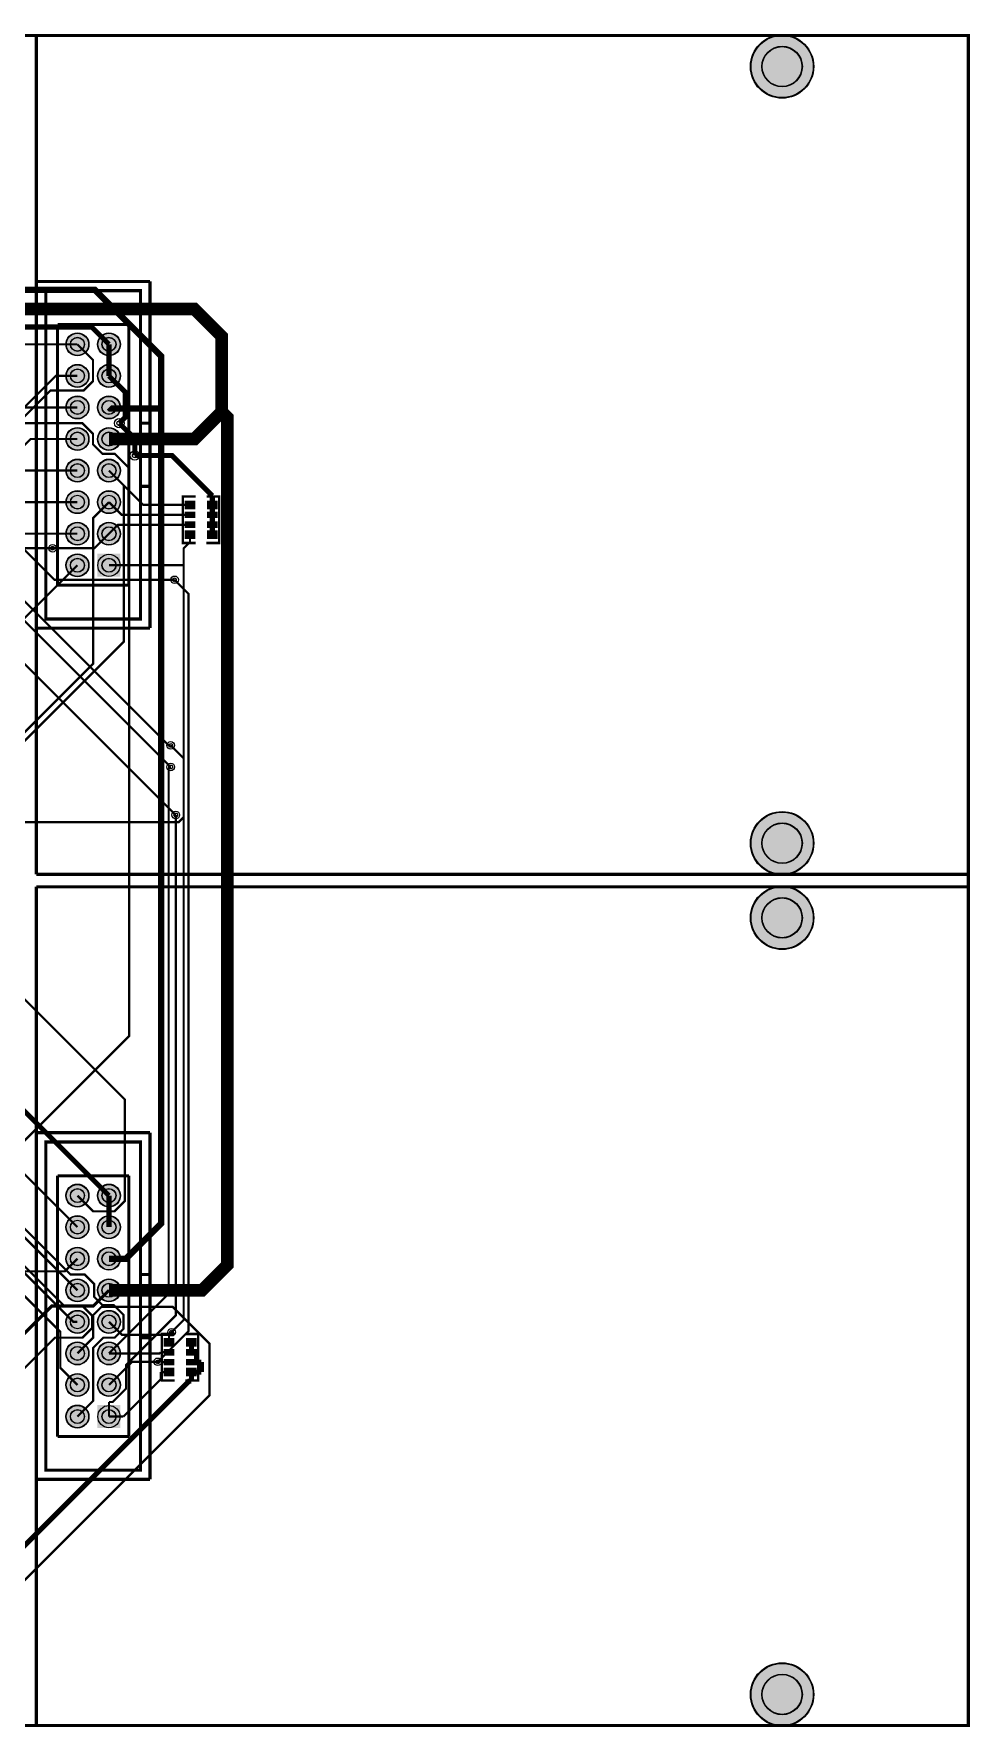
# Model space of a CAD drawing. Header units: millimetres. Extents: x 0 to 210, y -1 to 136.
# Drawn here: x 134.7 to 210.1, y -0.5 to 135.8 of the extents above; entities that cross this region are included whole.
import ezdxf

# ---------------------------------------------------------------- set-up
doc = ezdxf.new("R2010")
doc.units = ezdxf.units.MM
for name, color, linetype, true_color in [('BoardOutLine', 7, 'Continuous', 0xff00ff), ('BottomLayer', 7, 'Continuous', 0x0000ff), ('BottomSolderMaskLayer', 7, 'Continuous', 0xaa00ff), ('Hole', 7, 'Continuous', 0x222222), ('Multi-Layer', 7, 'Continuous', 0xc0c0c0), ('TopLayer', 7, 'Continuous', 0xff0000), ('TopPasteMaskLayer', 7, 'Continuous', 0x808080), ('TopSilkLayer', 7, 'Continuous', 0xffcc00), ('TopSolderMaskLayer', 7, 'Continuous', 0x800080)]:
    doc.layers.add(name, color=color, linetype=linetype, true_color=true_color)

msp = doc.modelspace()

# ---------------------------------------------------------------- hatches: boundary and pattern name
at = {"layer": 'BottomSolderMaskLayer'}
for points in [[(192.37437134874256, 133.1229108458217, 1), (197.47597155194296, 133.1229108458217, 1)], [(137.30127000253995, 110.76858013716026, 1), (139.15207010414017, 110.76858013716026, 1)], [(139.84127508255008, 110.76858013716026, 1), (141.6920751841503, 110.76858013716026, 1)], [(137.30127000253995, 108.22857505715012, 1), (139.15207010414017, 108.22857505715012, 1)], [(139.84127508255008, 108.22857505715012, 1), (141.6920751841503, 108.22857505715012, 1)], [(137.30127000253995, 105.68856997713988, 1), (139.15207010414017, 105.68856997713988, 1)], [(139.84127508255008, 105.68856997713988, 1), (141.6920751841503, 105.68856997713988, 1)], [(137.30127000253995, 103.14856489712975, 1), (139.15207010414017, 103.14856489712975, 1)], [(139.84127508255008, 103.14856489712975, 1), (141.6920751841503, 103.14856489712975, 1)], [(137.30127000253995, 100.60855981711961, 1), (139.15207010414017, 100.60855981711961, 1)], [(139.84127508255008, 100.60855981711961, 1), (141.6920751841503, 100.60855981711961, 1)], [(137.30127000253995, 98.06855473710948, 1), (139.15207010414017, 98.06855473710948, 1)], [(139.84127508255008, 98.06855473710948, 1), (141.6920751841503, 98.06855473710948, 1)], [(137.30127000253995, 95.52854965709923, 1), (139.15207010414017, 95.52854965709923, 1)], [(139.84127508255008, 95.52854965709923, 1), (141.6920751841503, 95.52854965709923, 1)], [(137.30127000253995, 92.9885445770891, 1), (139.15207010414017, 92.9885445770891, 1)], [(139.84127508254983, 92.06314452628908), (139.84127508254983, 93.91394462788924), (141.69207518415033, 93.91394462788924), (141.69207518415033, 92.06314452628908)], [(192.37437134874256, 70.6227838455676, 1), (197.47597155194296, 70.6227838455676, 1)], [(192.37437134874256, 64.61770383540761, 1), (197.47597155194296, 64.61770383540761, 1)], [(137.30177800355594, 42.265659131318216, 1), (139.15257810515615, 42.265659131318216, 1)], [(139.84178308356607, 42.265659131318216, 1), (141.69258318516628, 42.265659131318216, 1)], [(137.30177800355594, 39.725654051308084, 1), (139.15257810515615, 39.725654051308084, 1)], [(139.84178308356607, 39.725654051308084, 1), (141.69258318516628, 39.725654051308084, 1)], [(137.30177800355594, 37.18564897129795, 1), (139.15257810515615, 37.18564897129795, 1)], [(139.84178308356607, 37.18564897129795, 1), (141.69258318516628, 37.18564897129795, 1)], [(137.30177800355594, 34.645643891287705, 1), (139.15257810515615, 34.645643891287705, 1)], [(139.84178308356607, 34.645643891287705, 1), (141.69258318516628, 34.645643891287705, 1)], [(137.30177800355594, 32.10563881127757, 1), (139.15257810515615, 32.10563881127757, 1)], [(139.84178308356607, 32.10563881127757, 1), (141.69258318516628, 32.10563881127757, 1)], [(137.30177800355594, 29.56563373126744, 1), (139.15257810515615, 29.56563373126744, 1)], [(139.84178308356607, 29.56563373126744, 1), (141.69258318516628, 29.56563373126744, 1)], [(137.30177800355594, 27.025628651257307, 1), (139.15257810515615, 27.025628651257307, 1)], [(139.84178308356607, 27.025628651257307, 1), (141.69258318516628, 27.025628651257307, 1)], [(137.30177800355594, 24.48562357124706, 1), (139.15257810515615, 24.48562357124706, 1)], [(139.8416786159737, 23.560249637345123), (139.8416786159737, 25.411049738945394), (141.69247871757375, 25.411049738945394), (141.69247871757375, 23.560249637345123)], [(192.37360934721858, 2.1185928371857017, 1), (197.47520955041898, 2.1185928371857017, 1)]]:
    msp.add_hatch(color=256, dxfattribs=at).paths.add_polyline_path(points)
at = {"layer": 'Multi-Layer'}
for points in [[(137.32667005334005, 110.76858013716026, 1), (139.12667005334006, 110.76858013716026, 1)], [(139.86667513335018, 110.76858013716026, 1), (141.6666751333502, 110.76858013716026, 1)], [(137.32667005334005, 108.22857505715012, 1), (139.12667005334006, 108.22857505715012, 1)], [(139.86667513335018, 108.22857505715012, 1), (141.6666751333502, 108.22857505715012, 1)], [(137.32667005334005, 105.68856997713988, 1), (139.12667005334006, 105.68856997713988, 1)], [(139.86667513335018, 105.68856997713988, 1), (141.6666751333502, 105.68856997713988, 1)], [(137.32667005334005, 103.14856489712975, 1), (139.12667005334006, 103.14856489712975, 1)], [(139.86667513335018, 103.14856489712975, 1), (141.6666751333502, 103.14856489712975, 1)], [(137.32667005334005, 100.60855981711961, 1), (139.12667005334006, 100.60855981711961, 1)], [(139.86667513335018, 100.60855981711961, 1), (141.6666751333502, 100.60855981711961, 1)], [(137.32667005334005, 98.06855473710948, 1), (139.12667005334006, 98.06855473710948, 1)], [(139.86667513335018, 98.06855473710948, 1), (141.6666751333502, 98.06855473710948, 1)], [(137.32667005334005, 95.52854965709923, 1), (139.12667005334006, 95.52854965709923, 1)], [(139.86667513335018, 95.52854965709923, 1), (141.6666751333502, 95.52854965709923, 1)], [(137.32667005334005, 92.9885445770891, 1), (139.12667005334006, 92.9885445770891, 1)], [(139.8666751333501, 92.08854457708912), (139.8666751333501, 93.88854457708919), (141.66667513335028, 93.88854457708919), (141.66667513335028, 92.08854457708912)], [(137.32717805435604, 42.265659131318216, 1), (139.12717805435605, 42.265659131318216, 1)], [(139.86718313436617, 42.265659131318216, 1), (141.66718313436618, 42.265659131318216, 1)], [(137.32717805435604, 39.725654051308084, 1), (139.12717805435605, 39.725654051308084, 1)], [(139.86718313436617, 39.725654051308084, 1), (141.66718313436618, 39.725654051308084, 1)], [(137.32717805435604, 37.18564897129795, 1), (139.12717805435605, 37.18564897129795, 1)], [(139.86718313436617, 37.18564897129795, 1), (141.66718313436618, 37.18564897129795, 1)], [(137.32717805435604, 34.645643891287705, 1), (139.12717805435605, 34.645643891287705, 1)], [(139.86718313436617, 34.645643891287705, 1), (141.66718313436618, 34.645643891287705, 1)], [(137.32717805435604, 32.10563881127757, 1), (139.12717805435605, 32.10563881127757, 1)], [(139.86718313436617, 32.10563881127757, 1), (141.66718313436618, 32.10563881127757, 1)], [(137.32717805435604, 29.56563373126744, 1), (139.12717805435605, 29.56563373126744, 1)], [(139.86718313436617, 29.56563373126744, 1), (141.66718313436618, 29.56563373126744, 1)], [(137.32717805435604, 27.025628651257307, 1), (139.12717805435605, 27.025628651257307, 1)], [(139.86718313436617, 27.025628651257307, 1), (141.66718313436618, 27.025628651257307, 1)], [(137.32717805435604, 24.48562357124706, 1), (139.12717805435605, 24.48562357124706, 1)], [(139.86708153416293, 23.58564897129793), (139.86708153416293, 25.385648971297883), (141.6670815341629, 25.385648971297883), (141.6670815341629, 23.58564897129793)]]:
    msp.add_hatch(color=256, dxfattribs=at).paths.add_polyline_path(points)
at = {"layer": 'TopLayer'}
for points in [[(146.88392176784328, 97.52209804419613), (146.88392176784328, 98.17208534417068), (147.68392176784346, 98.17208534417068), (147.68392176784346, 97.52209804419613)], [(148.68387096774177, 97.52209804419613), (148.68387096774177, 98.17208534417068), (149.48387096774172, 98.17208534417068), (149.48387096774172, 97.52209804419613)], [(146.88392176784328, 96.79723139446276), (146.88392176784328, 97.2972567945136), (147.68392176784346, 97.2972567945136), (147.68392176784346, 96.79723139446276)], [(148.68387096774177, 96.79723139446276), (148.68387096774177, 97.2972567945136), (149.48387096774172, 97.2972567945136), (149.48387096774172, 96.79723139446276)], [(146.88392176784328, 95.99712979425965), (146.88392176784328, 96.49715519431038), (147.68392176784346, 96.49715519431038), (147.68392176784346, 95.99712979425965)], [(146.88392176784328, 95.12230124460245), (146.88392176784328, 95.77228854457712), (147.68392176784346, 95.77228854457712), (147.68392176784346, 95.12230124460245)], [(148.68387096774177, 95.99712979425965), (148.68387096774177, 96.49715519431038), (149.48387096774172, 96.49715519431038), (149.48387096774172, 95.99712979425965)], [(148.68387096774177, 95.12230124460245), (148.68387096774177, 95.77228854457712), (149.48387096774172, 95.77228854457712), (149.48387096774172, 95.12230124460245)], [(145.19479298958595, 30.135763271526457), (145.19479298958595, 30.785750571501126), (145.99479298958568, 30.785750571501126), (145.99479298958568, 30.135763271526457)], [(146.9947421894842, 30.135763271526457), (146.9947421894842, 30.785750571501126), (147.79474218948417, 30.785750571501126), (147.79474218948417, 30.135763271526457)], [(145.19479298958595, 29.4108966217932), (145.19479298958595, 29.91092202184393), (145.99479298958568, 29.91092202184393), (145.99479298958568, 29.4108966217932)], [(145.19479298958595, 28.61079502158998), (145.19479298958595, 29.110820421640824), (145.99479298958568, 29.110820421640824), (145.99479298958568, 28.61079502158998)], [(146.9947421894842, 29.4108966217932), (146.9947421894842, 29.91092202184393), (147.79474218948417, 29.91092202184393), (147.79474218948417, 29.4108966217932)], [(146.9947421894842, 28.61079502158998), (146.9947421894842, 29.110820421640824), (147.79474218948417, 29.110820421640824), (147.79474218948417, 28.61079502158998)], [(145.19479298958595, 27.735966471932898), (145.19479298958595, 28.385953771907452), (145.99479298958568, 28.385953771907452), (145.99479298958568, 27.735966471932898)], [(146.9947421894842, 27.735966471932898), (146.9947421894842, 28.385953771907452), (147.79474218948417, 28.385953771907452), (147.79474218948417, 27.735966471932898)]]:
    msp.add_hatch(color=256, dxfattribs=at).paths.add_polyline_path(points)
at = {"layer": 'TopPasteMaskLayer'}
for points in [[(146.88392176784328, 97.52209804419613), (146.88392176784328, 98.17208534417068), (147.68392176784346, 98.17208534417068), (147.68392176784346, 97.52209804419613)], [(148.68387096774177, 97.52209804419613), (148.68387096774177, 98.17208534417068), (149.48387096774172, 98.17208534417068), (149.48387096774172, 97.52209804419613)], [(146.88392176784328, 96.79723139446276), (146.88392176784328, 97.2972567945136), (147.68392176784346, 97.2972567945136), (147.68392176784346, 96.79723139446276)], [(148.68387096774177, 96.79723139446276), (148.68387096774177, 97.2972567945136), (149.48387096774172, 97.2972567945136), (149.48387096774172, 96.79723139446276)], [(146.88392176784328, 95.99712979425965), (146.88392176784328, 96.49715519431038), (147.68392176784346, 96.49715519431038), (147.68392176784346, 95.99712979425965)], [(146.88392176784328, 95.12230124460245), (146.88392176784328, 95.77228854457712), (147.68392176784346, 95.77228854457712), (147.68392176784346, 95.12230124460245)], [(148.68387096774177, 95.99712979425965), (148.68387096774177, 96.49715519431038), (149.48387096774172, 96.49715519431038), (149.48387096774172, 95.99712979425965)], [(148.68387096774177, 95.12230124460245), (148.68387096774177, 95.77228854457712), (149.48387096774172, 95.77228854457712), (149.48387096774172, 95.12230124460245)], [(145.19479298958595, 30.135763271526457), (145.19479298958595, 30.785750571501126), (145.99479298958568, 30.785750571501126), (145.99479298958568, 30.135763271526457)], [(146.9947421894842, 30.135763271526457), (146.9947421894842, 30.785750571501126), (147.79474218948417, 30.785750571501126), (147.79474218948417, 30.135763271526457)], [(145.19479298958595, 29.4108966217932), (145.19479298958595, 29.91092202184393), (145.99479298958568, 29.91092202184393), (145.99479298958568, 29.4108966217932)], [(145.19479298958595, 28.61079502158998), (145.19479298958595, 29.110820421640824), (145.99479298958568, 29.110820421640824), (145.99479298958568, 28.61079502158998)], [(146.9947421894842, 29.4108966217932), (146.9947421894842, 29.91092202184393), (147.79474218948417, 29.91092202184393), (147.79474218948417, 29.4108966217932)], [(146.9947421894842, 28.61079502158998), (146.9947421894842, 29.110820421640824), (147.79474218948417, 29.110820421640824), (147.79474218948417, 28.61079502158998)], [(145.19479298958595, 27.735966471932898), (145.19479298958595, 28.385953771907452), (145.99479298958568, 28.385953771907452), (145.99479298958568, 27.735966471932898)], [(146.9947421894842, 27.735966471932898), (146.9947421894842, 28.385953771907452), (147.79474218948417, 28.385953771907452), (147.79474218948417, 27.735966471932898)]]:
    msp.add_hatch(color=256, dxfattribs=at).paths.add_polyline_path(points)
at = {"layer": 'TopSolderMaskLayer'}
for points in [[(192.37437134874256, 133.1229108458217, 1), (197.47597155194296, 133.1229108458217, 1)], [(137.30127000253995, 110.76858013716026, 1), (139.15207010414017, 110.76858013716026, 1)], [(139.84127508255008, 110.76858013716026, 1), (141.6920751841503, 110.76858013716026, 1)], [(137.30127000253995, 108.22857505715012, 1), (139.15207010414017, 108.22857505715012, 1)], [(139.84127508255008, 108.22857505715012, 1), (141.6920751841503, 108.22857505715012, 1)], [(137.30127000253995, 105.68856997713988, 1), (139.15207010414017, 105.68856997713988, 1)], [(139.84127508255008, 105.68856997713988, 1), (141.6920751841503, 105.68856997713988, 1)], [(137.30127000253995, 103.14856489712975, 1), (139.15207010414017, 103.14856489712975, 1)], [(139.84127508255008, 103.14856489712975, 1), (141.6920751841503, 103.14856489712975, 1)], [(137.30127000253995, 100.60855981711961, 1), (139.15207010414017, 100.60855981711961, 1)], [(139.84127508255008, 100.60855981711961, 1), (141.6920751841503, 100.60855981711961, 1)], [(137.30127000253995, 98.06855473710948, 1), (139.15207010414017, 98.06855473710948, 1)], [(139.84127508255008, 98.06855473710948, 1), (141.6920751841503, 98.06855473710948, 1)], [(146.85266871795898, 97.50146251905403), (146.85266871795898, 98.19272409512564), (147.7151906983429, 98.19272409512564), (147.7151906983429, 97.50146251905403)], [(148.65260600739612, 97.50146251905403), (148.65260600739612, 98.19272409512564), (149.51512798778003, 98.19272409512564), (149.51512798778003, 97.50146251905403)], [(146.84329200916454, 96.78135716916597), (146.84329200916454, 97.31313424562325), (147.72457217172496, 97.31313424562325), (147.72457217172496, 96.78135716916597)], [(148.64322572516107, 96.78135716916597), (148.64322572516107, 97.31313424562325), (149.52450588772126, 97.31313424562325), (149.52450588772126, 96.78135716916597)], [(137.30127000253995, 95.52854965709923, 1), (139.15207010414017, 95.52854965709923, 1)], [(139.84127508255008, 95.52854965709923, 1), (141.6920751841503, 95.52854965709923, 1)], [(146.84329200916454, 95.98125556896287), (146.84329200916454, 96.51303264542003), (147.72457217172496, 96.51303264542003), (147.72457217172496, 95.98125556896287)], [(146.85266871795898, 95.10166571946036), (146.85266871795898, 95.79292729553208), (147.7151906983429, 95.79292729553208), (147.7151906983429, 95.10166571946036)], [(148.64322572516107, 95.98125556896287), (148.64322572516107, 96.51303264542003), (149.52450588772126, 96.51303264542003), (149.52450588772126, 95.98125556896287)], [(148.65260600739612, 95.10166571946036), (148.65260600739612, 95.79292729553208), (149.51512798778003, 95.79292729553208), (149.51512798778003, 95.10166571946036)], [(137.30127000253995, 92.9885445770891, 1), (139.15207010414017, 92.9885445770891, 1)], [(139.84127508254983, 92.06314452628908), (139.84127508254983, 93.91394462788924), (141.69207518415033, 93.91394462788924), (141.69207518415033, 92.06314452628908)], [(192.37437134874256, 70.6227838455676, 1), (197.47597155194296, 70.6227838455676, 1)], [(192.37437134874256, 64.61770383540761, 1), (197.47597155194296, 64.61770383540761, 1)], [(137.30177800355594, 42.265659131318216, 1), (139.15257810515615, 42.265659131318216, 1)], [(139.84178308356607, 42.265659131318216, 1), (141.69258318516628, 42.265659131318216, 1)], [(137.30177800355594, 39.725654051308084, 1), (139.15257810515615, 39.725654051308084, 1)], [(139.84178308356607, 39.725654051308084, 1), (141.69258318516628, 39.725654051308084, 1)], [(137.30177800355594, 37.18564897129795, 1), (139.15257810515615, 37.18564897129795, 1)], [(139.84178308356607, 37.18564897129795, 1), (141.69258318516628, 37.18564897129795, 1)], [(137.30177800355594, 34.645643891287705, 1), (139.15257810515615, 34.645643891287705, 1)], [(139.84178308356607, 34.645643891287705, 1), (141.69258318516628, 34.645643891287705, 1)], [(137.30177800355594, 32.10563881127757, 1), (139.15257810515615, 32.10563881127757, 1)], [(139.84178308356607, 32.10563881127757, 1), (141.69258318516628, 32.10563881127757, 1)], [(137.30177800355594, 29.56563373126744, 1), (139.15257810515615, 29.56563373126744, 1)], [(139.84178308356607, 29.56563373126744, 1), (141.69258318516628, 29.56563373126744, 1)], [(145.16353795462442, 30.115127746384474), (145.16353795462442, 30.806389322456084), (146.0260599350081, 30.806389322456084), (146.0260599350081, 30.115127746384474)], [(146.963475244062, 30.115127746384474), (146.963475244062, 30.806389322456084), (147.82599722444547, 30.806389322456084), (147.82599722444547, 30.115127746384474)], [(145.1541606502567, 29.395022396496415), (145.1541606502567, 29.92679947295369), (146.03544081281711, 29.92679947295369), (146.03544081281711, 29.395022396496415)], [(145.1541606502567, 28.594920796293195), (145.1541606502567, 29.126697872750583), (146.03544081281711, 29.126697872750583), (146.03544081281711, 28.594920796293195)], [(146.954094366253, 29.395022396496415), (146.954094366253, 29.92679947295369), (147.83537452881342, 29.92679947295369), (147.83537452881342, 29.395022396496415)], [(146.954094366253, 28.594920796293195), (146.954094366253, 29.126697872750583), (147.83537452881342, 29.126697872750583), (147.83537452881342, 28.594920796293195)], [(137.30177800355594, 27.025628651257307, 1), (139.15257810515615, 27.025628651257307, 1)], [(139.84178308356607, 27.025628651257307, 1), (141.69258318516628, 27.025628651257307, 1)], [(145.16353795462442, 27.715330946790914), (145.16353795462442, 28.40659252286241), (146.0260599350081, 28.40659252286241), (146.0260599350081, 27.715330946790914)], [(146.963475244062, 27.715330946790914), (146.963475244062, 28.40659252286241), (147.82599722444547, 28.40659252286241), (147.82599722444547, 27.715330946790914)], [(137.30177800355594, 24.48562357124706, 1), (139.15257810515615, 24.48562357124706, 1)], [(139.8416786159737, 23.560249637345123), (139.8416786159737, 25.411049738945394), (141.69247871757375, 25.411049738945394), (141.69247871757375, 23.560249637345123)], [(192.37360934721858, 2.1185928371857017, 1), (197.47520955041898, 2.1185928371857017, 1)]]:
    msp.add_hatch(color=256, dxfattribs=at).paths.add_polyline_path(points)

# ---------------------------------------------------------------- linework, layer by layer
at = {"layer": 'BoardOutLine', "const_width": 0.25400050800101603}
msp.add_lwpolyline([(-0.08600457200918754, 135.62519685039376), (209.9139954279908, 135.62519685039376), (209.9139954279908, -0.3748031496063504), (-0.08600457200918754, -0.3748031496063504), (-0.08600457200918754, 135.62519685039376)], close=True, dxfattribs=at)
at = {"layer": 'BottomLayer'}
for points, const_width in [([(62.68691897383792, 115.16278892557784), (139.6135128270255, 115.16278892557784), (144.95768351536685, 109.81861823723648), (144.95768351536685, 40.00403860807717), (142.13827787655578, 37.18463296926598), (140.7666751333502, 37.18463296926598)], 0.5080010160020321), ([(62.686944373888764, 115.16291592583184), (139.61353822707633, 115.16291592583184), (144.9577089154177, 109.81874523749048), (144.9577089154177, 105.61579883159766)], 0.40640081280162565), ([(138.2266954533909, 110.76870713741425), (129.57950215900428, 110.76870713741425), (109.96101092202161, 91.15021590043182), (107.09639319278608, 91.15021590043182), (95.86118872237739, 79.91501143002279), (95.86118872237739, 68.68285496570991), (95.8609347218694, 68.68285496570991), (94.58991617983224, 67.41183642367287)], 0.17800355600711204), ([(138.2266954533909, 105.68869697739399), (132.30619761239518, 105.68869697739399), (122.20840741681468, 95.59090678181349), (122.20840741681468, 94.5401066802134), (109.88938277876537, 82.22108204216408), (109.67068834137649, 82.22108204216408), (98.39992379984756, 70.95031750063504), (98.39992379984756, 68.68183896367793), (99.66992633985274, 67.41183642367287)], 0.17800355600711204), ([(144.95768351536685, 105.61572263144524), (140.8409702819406, 105.61572263144524), (140.76708153416303, 105.6896113792227)], 0.5080010160020321), ([(140.76670053340104, 105.68869697739399), (140.7674625349248, 105.68945897891797)], 0.40640081280162565), ([(140.7674625349248, 105.68945897891797), (140.76720853441702, 105.68971297942596)], 0.40640081280162565), ([(144.9577089154177, 105.61579883159766), (140.84086868173745, 105.61579883159766), (140.7674625349248, 105.68945897891797)], 0.40640081280162565), ([(144.9577089154177, 105.61579883159766), (144.9577089154177, 40.004165608331164), (142.1383032766064, 37.18475996951997), (140.768224536449, 37.18475996951997)], 0.40640081280162565), ([(130.96177292354582, 103.53350266700534), (131.8469646939293, 104.41869443738881), (138.6325882651763, 104.41869443738881), (139.47993395986782, 103.57134874269752), (139.47993395986782, 102.7293370586741), (140.25793751587503, 101.95133350266701), (141.2393954787908, 101.95133350266701), (142.39916179832335, 100.79156718313425), (142.39916179832335, 55.11795783591572), (130.8416306832612, 43.56042672085334)], 0.17800355600711204), ([(141.59906019812024, 104.41869443738881), (142.83705867411732, 103.18069596139196), (142.83705867411732, 101.82509525019054)], 0.40640081280162565), ([(102.20993141986287, 67.41183642367287), (100.93992887985769, 68.68183896367793), (100.93992887985769, 70.62265684531371), (101.63843027686039, 71.32115824231653), (102.6341122682245, 71.32115824231653), (134.4616459232916, 103.14869189738374), (138.2266954533909, 103.14869189738374)], 0.17800355600711204), ([(138.2266954533909, 100.60868681737361), (132.59931419862846, 100.60868681737361), (103.47993395986782, 71.48930657861308), (103.47993395986782, 68.68183896367793), (104.749936499873, 67.41183642367287)], 0.17800355600711204), ([(122.52997205994416, 67.41183642367287), (141.9665989331977, 86.84846329692664), (141.9665989331977, 99.40878841757683), (140.76670053340104, 100.60868681737361)], 0.17800355600711204), ([(138.2266954533909, 98.06868173736348), (130.5647701295402, 98.06868173736348), (106.01993903987795, 73.52385064770135), (106.01993903987795, 68.68183896367793), (107.28994157988313, 67.41183642367287)], 0.17800355600711204), ([(119.98996697993402, 67.41183642367287), (121.25971551943098, 68.68158496316983), (123.10299720599414, 68.68158496316983), (139.49669799339586, 85.07528575057142), (139.49669799339586, 96.79867919735841), (140.76670053340104, 98.06868173736348)], 0.17800355600711204), ([(138.2266954533909, 95.52867665735334), (128.53022606045192, 95.52867665735334), (108.53352806705607, 75.53197866395737), (108.53352806705607, 74.50175260350522), (108.55994411988809, 74.47533655067309), (108.55994411988809, 68.68183896367793), (109.82994665989327, 67.41183642367287)], 0.17800355600711204), ([(136.22440944881873, 94.36002032004058), (131.43141986283968, 94.36002032004058), (130.88404876809727, 93.81264922529851), (130.88404876809727, 92.17028194056388), (118.71996443992884, 80.00619761239523), (118.71996443992884, 68.68183896367793), (117.44996189992366, 67.41183642367287)], 0.17800355600711204), ([(138.2266954533909, 92.9886715773431), (130.6061722123443, 85.36814833629671), (130.6061722123443, 82.36154432308865)], 0.17800355600711204), ([(144.6932943865886, 28.890119380238843), (147.16446532893065, 31.361290322580658), (147.16446532893065, 90.69809499618998), (146.04254508509007, 91.82001524003044)], 0.17800355600711204), ([(145.73774447548885, 78.49159258318514), (146.77076454152893, 77.45857251714506), (146.77076454152893, 32.242926085852105), (145.80073660147332, 31.272898145796262)], 0.17800355600711204), ([(145.7293624587246, 76.75880111760227), (145.56629413258815, 76.5957327914656), (145.56629413258815, 34.36484632969257), (140.76720853441702, 29.565760731521436)], 0.17800355600711204), ([(109.10680721361427, 74.7392430784862), (111.09969519939023, 72.74635509271013), (111.09969519939023, 66.83881127762254), (114.69481838963657, 63.2436880873762), (115.8286766573533, 63.2436880873762), (116.53556007112002, 62.536804673609254), (116.53556007112002, 56.337414274828575), (138.2272034544069, 34.645770891541815)], 0.17800355600711204), ([(146.1395732791466, 72.89265938531878), (146.1395732791466, 32.62621285242574), (142.1385572771144, 28.62519685039365), (142.1385572771144, 26.73238506477003), (141.05880111760212, 25.65262890525787), (140.76720853441702, 25.65262890525787)], 0.17800355600711204), ([(104.749936499873, 69.951587503175), (104.749936499873, 69.32598425196852), (106.01993903987795, 68.05598171196345), (106.01993903987795, 66.85811531623062), (108.91681483362959, 63.96123952247899), (108.91681483362959, 61.08747777495557), (137.89852679705336, 32.10576581153157), (138.2272034544069, 32.10576581153157)], 0.17800355600711204), ([(107.28994157988313, 69.951587503175), (107.28994157988313, 69.44612649225303), (108.55867411734812, 68.17739395478793), (108.55867411734812, 65.5997967995936), (111.45580391160775, 62.70266700533398), (111.45580391160775, 59.09281178562355), (137.17919735839473, 33.36941833883668), (138.64452628905246, 33.36941833883668), (139.49720599441207, 32.5167386334773), (139.49720599441207, 30.835763271526503), (138.2272034544069, 29.565760731521436)], 0.17800355600711204), ([(112.3699517399034, 69.951587503175), (113.64097028194055, 68.68056896113785), (113.64097028194055, 66.74508509017016), (115.78905257810493, 64.59700279400568), (116.84925069850124, 64.59700279400568), (119.07556515113015, 62.37068834137665), (119.07556515113015, 54.505816611633236), (137.66560833121662, 35.91577343154688), (138.80607061214118, 35.91577343154688), (139.57442214884418, 35.147421894843774), (139.57442214884418, 34.11948183896368), (140.24066548133078, 33.453238506476964), (141.1568453136906, 33.453238506476964), (141.94170688341364, 32.66837693675393), (141.94170688341364, 31.554330708661382), (141.22313944627876, 30.835763271526503), (140.31940563881108, 30.835763271526503), (139.49720599441207, 30.01356362712727), (139.49720599441207, 25.755753111506237), (138.2272034544069, 24.48575057150117)], 0.17800355600711204), ([(138.2272034544069, 27.025755651511304), (136.8558547117093, 28.39710439420878), (136.8558547117093, 31.297028194056338), (106.37553975107926, 61.777343154686264), (106.37553975107926, 65.69174498349003), (106.02120904241815, 66.04607569215136)], 0.17800355600711204), ([(140.76720853441702, 39.72578105156208), (140.76720853441702, 42.26578613157221)], 0.40640081280162565), ([(140.768224536449, 37.18475996951997), (140.76670053340104, 37.18475996951997)], 0.40640081280162565), ([(140.768224536449, 37.18475996951997), (140.76720853441702, 37.18577597155195)], 0.40640081280162565), ([(140.76720853441702, 24.48575057150117), (140.76720853441702, 25.65262890525787)], 0.17800355600711204)]:
    msp.add_lwpolyline(points, dxfattribs=dict(at, const_width=const_width))
at = {"layer": 'BottomSolderMaskLayer'}
for centre, radius in [((194.92517145034276, 133.1229108458217), 2.550800101600203), ((194.92418084836163, 133.12296164592328), 1.63251206502413), ((138.22667005334006, 110.76858013716026), 0.9254000508001016), ((138.22667005334006, 110.76858013716026), 0.5655353117157847), ((140.7666751333502, 110.76858013716026), 0.9254000508001016), ((140.7666751333502, 110.76858013716026), 0.5655353117157847), ((138.22667005334006, 108.22857505715012), 0.9254000508001016), ((140.7666751333502, 108.22857505715012), 0.9254000508001016), ((138.22667005334006, 108.22857505715012), 0.5655353117157847), ((140.7666751333502, 108.22857505715012), 0.5655353117157847), ((138.22667005334006, 105.68856997713988), 0.9254000508001016), ((140.7666751333502, 105.68856997713988), 0.9254000508001016), ((138.22667005334006, 105.68856997713988), 0.5655353117157847), ((140.7666751333502, 105.68856997713988), 0.5655353117157847), ((138.22667005334006, 103.14856489712975), 0.9254000508001016), ((138.22667005334006, 103.14856489712975), 0.5655353117157847), ((140.7666751333502, 103.14856489712975), 0.9254000508001016), ((140.7666751333502, 103.14856489712975), 0.5655353117157847), ((138.22667005334006, 100.60855981711961), 0.9254000508001016), ((138.22667005334006, 100.60855981711961), 0.5655353117157847), ((140.7666751333502, 100.60855981711961), 0.9254000508001016), ((140.7666751333502, 100.60855981711961), 0.5655353117157847), ((138.22667005334006, 98.06855473710948), 0.9254000508001016), ((138.22667005334006, 98.06855473710948), 0.5655353117157847), ((140.7666751333502, 98.06855473710948), 0.9254000508001016), ((140.7666751333502, 98.06855473710948), 0.5655353117157847), ((138.22667005334006, 95.52854965709923), 0.9254000508001016), ((138.22667005334006, 95.52854965709923), 0.5655353117157847), ((140.7666751333502, 95.52854965709923), 0.9254000508001016), ((140.7666751333502, 95.52854965709923), 0.5655353117157847), ((138.22667005334006, 92.9885445770891), 0.9254000508001016), ((138.22667005334006, 92.9885445770891), 0.5655353117157847), ((140.7666751333502, 92.9885445770891), 0.5655353117157847), ((194.92517145034276, 70.6227838455676), 2.550800101600203), ((194.92418084836163, 70.62283464566929), 1.63251206502413), ((194.92517145034276, 64.61770383540761), 2.550800101600203), ((194.92425704851394, 64.61762763525519), 1.63251206502413), ((138.22717805435605, 42.265659131318216), 0.9254000508001016), ((138.2270764541529, 42.26568453136906), 0.5655353117157847), ((140.76718313436618, 42.265659131318216), 0.9254000508001016), ((140.76708153416303, 42.26568453136906), 0.5655353117157847), ((138.22717805435605, 39.725654051308084), 0.9254000508001016), ((138.2270764541529, 39.72567945135893), 0.5655353117157847), ((140.76718313436618, 39.725654051308084), 0.9254000508001016), ((140.76708153416303, 39.72567945135893), 0.5655353117157847), ((138.22717805435605, 37.18564897129795), 0.9254000508001016), ((138.2270764541529, 37.185674371348796), 0.5655353117157847), ((140.76718313436618, 37.18564897129795), 0.9254000508001016), ((140.76708153416303, 37.185674371348796), 0.5655353117157847), ((138.22717805435605, 34.645643891287705), 0.9254000508001016), ((140.76718313436618, 34.645643891287705), 0.9254000508001016), ((138.2270764541529, 34.64566929133866), 0.5655353117157847), ((140.76708153416303, 34.64566929133866), 0.5655353117157847), ((138.22717805435605, 32.10563881127757), 0.9254000508001016), ((140.76718313436618, 32.10563881127757), 0.9254000508001016), ((138.2270764541529, 32.10566421132842), 0.5655353117157847), ((140.76708153416303, 32.10566421132842), 0.5655353117157847), ((138.22717805435605, 29.56563373126744), 0.9254000508001016), ((138.2270764541529, 29.565659131318284), 0.5655353117157847), ((140.76718313436618, 29.56563373126744), 0.9254000508001016), ((140.76708153416303, 29.565659131318284), 0.5655353117157847), ((138.22717805435605, 27.025628651257307), 0.9254000508001016), ((138.2270764541529, 27.025654051308152), 0.5655353117157847), ((140.76718313436618, 27.025628651257307), 0.9254000508001016), ((140.76708153416303, 27.025654051308152), 0.5655353117157847), ((138.22717805435605, 24.48562357124706), 0.9254000508001016), ((138.2270764541529, 24.48564897129802), 0.5655353117157847), ((140.76708153416303, 24.48564897129802), 0.5655353117157847), ((194.92440944881878, 2.1185928371857017), 2.550800101600203), ((194.92349504698996, 2.118516637033281), 1.63251206502413)]:
    msp.add_circle(centre, radius, dxfattribs=at)
at = {"layer": 'Hole'}
for centre, radius in [((141.5990347980694, 104.41856743713481), 0.19050038100076203), ((142.83703327406624, 101.82496824993655), 0.19050038100076203), ((136.2243840487679, 94.35989331978669), 0.15240030480060962), ((146.04251968503922, 91.81988823977656), 0.15240030480060962), ((145.737719075438, 78.49146558293114), 0.15240030480060962), ((145.729337058674, 76.75867411734816), 0.15240030480060962), ((146.13954787909574, 72.89253238506478), 0.15240030480060962), ((145.80071120142225, 31.272771145542265), 0.15240030480060962), ((144.69326898653776, 28.889992379984733), 0.15240030480060962)]:
    msp.add_circle(centre, radius, dxfattribs=at)
at = {"layer": 'Multi-Layer'}
for centre, radius in [((194.92517145034276, 133.1229108458217), 2.5), ((194.92418084836163, 133.12296164592328), 1.6), ((138.22667005334006, 110.76858013716026), 0.9000000000000001), ((138.22667005334006, 110.76858013716026), 0.5500127000254001), ((140.7666751333502, 110.76858013716026), 0.9000000000000001), ((140.7666751333502, 110.76858013716026), 0.5500127000254001), ((138.22667005334006, 108.22857505715012), 0.9000000000000001), ((140.7666751333502, 108.22857505715012), 0.9000000000000001), ((138.22667005334006, 108.22857505715012), 0.5500127000254001), ((140.7666751333502, 108.22857505715012), 0.5500127000254001), ((138.22667005334006, 105.68856997713988), 0.9000000000000001), ((140.7666751333502, 105.68856997713988), 0.9000000000000001), ((138.22667005334006, 105.68856997713988), 0.5500127000254001), ((140.7666751333502, 105.68856997713988), 0.5500127000254001), ((138.22667005334006, 103.14856489712975), 0.9000000000000001), ((138.22667005334006, 103.14856489712975), 0.5500127000254001), ((140.7666751333502, 103.14856489712975), 0.9000000000000001), ((140.7666751333502, 103.14856489712975), 0.5500127000254001), ((141.5990347980694, 104.41856743713481), 0.38100076200152405), ((142.83703327406624, 101.82496824993655), 0.38100076200152405), ((138.22667005334006, 100.60855981711961), 0.9000000000000001), ((138.22667005334006, 100.60855981711961), 0.5500127000254001), ((140.7666751333502, 100.60855981711961), 0.9000000000000001), ((140.7666751333502, 100.60855981711961), 0.5500127000254001), ((138.22667005334006, 98.06855473710948), 0.9000000000000001), ((138.22667005334006, 98.06855473710948), 0.5500127000254001), ((140.7666751333502, 98.06855473710948), 0.9000000000000001), ((140.7666751333502, 98.06855473710948), 0.5500127000254001), ((138.22667005334006, 95.52854965709923), 0.9000000000000001), ((138.22667005334006, 95.52854965709923), 0.5500127000254001), ((140.7666751333502, 95.52854965709923), 0.9000000000000001), ((140.7666751333502, 95.52854965709923), 0.5500127000254001), ((136.2243840487679, 94.35989331978669), 0.30480060960121924), ((138.22667005334006, 92.9885445770891), 0.9000000000000001), ((138.22667005334006, 92.9885445770891), 0.5500127000254001), ((140.7666751333502, 92.9885445770891), 0.5500127000254001), ((146.04251968503922, 91.81988823977656), 0.30480060960121924), ((145.737719075438, 78.49146558293114), 0.30480060960121924), ((145.729337058674, 76.75867411734816), 0.30480060960121924), ((146.13954787909574, 72.89253238506478), 0.30480060960121924), ((194.92517145034276, 70.6227838455676), 2.5), ((194.92418084836163, 70.62283464566929), 1.6), ((194.92517145034276, 64.61770383540761), 2.5), ((194.92425704851394, 64.61762763525519), 1.6), ((138.22717805435605, 42.265659131318216), 0.9000000000000001), ((138.2270764541529, 42.26568453136906), 0.5500127000254001), ((140.76718313436618, 42.265659131318216), 0.9000000000000001), ((140.76708153416303, 42.26568453136906), 0.5500127000254001), ((138.22717805435605, 39.725654051308084), 0.9000000000000001), ((138.2270764541529, 39.72567945135893), 0.5500127000254001), ((140.76718313436618, 39.725654051308084), 0.9000000000000001), ((140.76708153416303, 39.72567945135893), 0.5500127000254001), ((138.22717805435605, 37.18564897129795), 0.9000000000000001), ((138.2270764541529, 37.185674371348796), 0.5500127000254001), ((140.76718313436618, 37.18564897129795), 0.9000000000000001), ((140.76708153416303, 37.185674371348796), 0.5500127000254001), ((138.22717805435605, 34.645643891287705), 0.9000000000000001), ((140.76718313436618, 34.645643891287705), 0.9000000000000001), ((138.2270764541529, 34.64566929133866), 0.5500127000254001), ((140.76708153416303, 34.64566929133866), 0.5500127000254001), ((138.22717805435605, 32.10563881127757), 0.9000000000000001), ((140.76718313436618, 32.10563881127757), 0.9000000000000001), ((138.2270764541529, 32.10566421132842), 0.5500127000254001), ((140.76708153416303, 32.10566421132842), 0.5500127000254001), ((145.80071120142225, 31.272771145542265), 0.30480060960121924), ((138.22717805435605, 29.56563373126744), 0.9000000000000001), ((138.2270764541529, 29.565659131318284), 0.5500127000254001), ((140.76718313436618, 29.56563373126744), 0.9000000000000001), ((140.76708153416303, 29.565659131318284), 0.5500127000254001), ((144.69326898653776, 28.889992379984733), 0.30480060960121924), ((138.22717805435605, 27.025628651257307), 0.9000000000000001), ((138.2270764541529, 27.025654051308152), 0.5500127000254001), ((140.76718313436618, 27.025628651257307), 0.9000000000000001), ((140.76708153416303, 27.025654051308152), 0.5500127000254001), ((138.22717805435605, 24.48562357124706), 0.9000000000000001), ((138.2270764541529, 24.48564897129802), 0.5500127000254001), ((140.76708153416303, 24.48564897129802), 0.5500127000254001), ((194.92440944881878, 2.1185928371857017), 2.5), ((194.92349504698996, 2.118516637033281), 1.6)]:
    msp.add_circle(centre, radius, dxfattribs=at)
at = {"layer": 'TopLayer'}
for points, const_width in [([(133.045466090932, 113.43662687325377), (133.22326644653276, 113.61442722885442), (147.6250952501905, 113.61442722885442), (149.83489966979937, 111.40462280924555), (149.83489966979937, 105.33401066802128), (147.6494538989075, 103.14856489712975), (140.7666751333502, 103.14856489712975)], 1.0160020320040641), ([(133.045593091186, 113.43672847345692), (133.22339344678676, 113.61452882905769), (147.6252222504445, 113.61452882905769), (149.83502667005337, 111.40472440944882), (149.83502667005337, 105.33411226822443)], 0.25400050800101603), ([(109.0684531369061, 95.87233934467872), (123.86728473456924, 110.67117094234186), (132.44589789179577, 110.67117094234186), (133.93611887223778, 112.16139192278388), (139.3740157480313, 112.16139192278388), (140.76670053340104, 110.76870713741425)], 0.40640081280162565), ([(114.268351536703, 93.54874269748541), (122.63030226060437, 93.54874269748541), (123.88481076962148, 94.80325120650241), (123.88481076962148, 94.87233934467872), (136.06057912115807, 107.04810769621531), (138.71996443992884, 107.04810769621531), (139.47993395986782, 107.8080772161544), (139.47993395986782, 109.51546863093722), (138.2266954533909, 110.76870713741425)], 0.17800355600711204), ([(140.76670053340104, 110.76870713741425), (140.76670053340104, 108.22870205740412)], 0.40640081280162565), ([(122.78168656337311, 94.5167386334773), (136.4936499872997, 108.22870205740412), (138.2266954533909, 108.22870205740412)], 0.17800355600711204), ([(140.76670053340104, 108.22870205740412), (142.07353314706597, 106.92186944373884), (142.07353314706597, 104.89316738633477), (141.59906019812024, 104.41869443738881)], 0.40640081280162565), ([(149.83489966979937, 105.33401066802128), (150.29210058420108, 104.87680975361957), (150.29210058420108, 36.67767335534677), (148.26007112014213, 34.645643891287705), (140.76718313436618, 34.645643891287705)], 1.0160020320040641), ([(149.83502667005337, 105.33411226822443), (147.64935229870434, 103.14869189738374), (140.76670053340104, 103.14869189738374)], 0.25400050800101603), ([(149.83502667005337, 105.33411226822443), (150.29222758445508, 104.87691135382272), (150.29222758445508, 36.67777495554992), (148.25996951993898, 34.645770891541815), (140.76720853441702, 34.645770891541815)], 0.25400050800101603), ([(142.83705867411732, 101.82509525019054), (145.8378206756413, 101.82509525019054), (149.08394716789417, 98.57896875793756)], 0.40640081280162565), ([(147.28384556769106, 97.84719329438656), (143.52819405638797, 97.84719329438656), (140.76670053340104, 100.60868681737361)], 0.17800355600711204), ([(140.76670053340104, 98.06868173736348), (141.78803657607295, 97.04734569469133), (147.28384556769106, 97.04734569469133)], 0.17800355600711204), ([(149.08394716789417, 97.84719329438656), (149.08394716789417, 98.57896875793756)], 0.40640081280162565), ([(149.08394716789417, 97.04734569469133), (149.08394716789417, 97.84719329438656)], 0.40640081280162565), ([(149.08394716789417, 97.04734569469133), (149.08394716789417, 96.24724409448822)], 0.40640081280162565), ([(125.24041148082279, 95.41691643383285), (132.78295656591308, 95.41691643383285), (136.37985775971538, 91.82001524003044), (146.04254508509007, 91.82001524003044)], 0.17800355600711204), ([(136.22440944881873, 94.36002032004058), (139.59804419608827, 94.36002032004058), (140.76670053340104, 95.52867665735334)], 0.17800355600711204), ([(140.76670053340104, 95.52867665735334), (141.4852679705357, 96.24724409448822), (147.28384556769106, 96.24724409448822)], 0.17800355600711204), ([(147.28384556769106, 95.44739649479288), (147.28384556769106, 94.85557531115057)], 0.17800355600711204), ([(149.08394716789417, 96.24724409448822), (149.08394716789417, 95.44739649479288)], 0.40640081280162565), ([(146.77940055880094, 92.9886715773431), (146.77940055880094, 94.35113030226057), (147.28384556769106, 94.85557531115057)], 0.17800355600711204), ([(114.90995681991353, 67.41183642367287), (116.19062738125467, 66.13116586233173), (126.2035814071628, 66.13116586233173), (132.39179578359153, 72.31938023876046), (146.37731775463544, 72.31938023876046), (146.77940055880094, 72.72146304292608), (146.77940055880094, 92.9886715773431)], 0.17800355600711204), ([(129.37249174498334, 93.4893065786132), (129.52946405892794, 93.33233426466848), (130.731902463805, 93.33233426466848), (145.57264414528822, 78.49159258318514), (145.73774447548885, 78.49159258318514)], 0.17800355600711204), ([(140.76670053340104, 92.9886715773431), (141.93357886715762, 92.9886715773431)], 0.17800355600711204), ([(146.77940055880094, 92.9886715773431), (141.93357886715762, 92.9886715773431)], 0.17800355600711204), ([(127.44665989331975, 91.50937261874526), (127.52286004572011, 91.50937261874526), (146.1395732791466, 72.89265938531878)], 0.17800355600711204), ([(130.67246634493267, 91.50937261874526), (130.97879095758185, 91.50937261874526), (145.7293624587246, 76.75880111760227)], 0.17800355600711204), ([(95.85991871983742, 69.951587503175), (95.85991871983742, 66.71079502159), (97.1017272034544, 65.46898653797314), (106.5411480822961, 65.46898653797314), (106.68034036068047, 65.60817881635762), (126.42786385572754, 65.60817881635762), (142.04660909321797, 49.98943357886708), (142.04660909321797, 41.829921259842536), (141.2124714249428, 40.99578359156715), (139.49720599441207, 40.99578359156715), (138.2272034544069, 42.26578613157221)], 0.17800355600711204), ([(4.56527813055618, 68.23581407162817), (4.107315214630262, 67.77785115570225), (0.8891287782573727, 67.77785115570225), (0.5800101600202652, 67.46873253746514), (0.5800101600202652, 11.153517907035848), (6.377317754635442, 5.356210312420558), (128.02019304038595, 5.356210312420558), (148.85331470662913, 26.189331978663972), (148.85331470662913, 30.346050292100585), (145.88658877317744, 33.3127762255524), (140.1718313436627, 33.3127762255524), (139.39585979171943, 32.53680467360937), (139.39585979171943, 31.589890779781626), (138.64173228346453, 30.835763271526503), (136.42329184658342, 30.835763271526503), (133.23812547625084, 27.650596901193808), (124.39636779273542, 27.650596901193808), (123.72275844551677, 28.324206248412565), (123.72275844551677, 32.46035052070101), (127.96558293116573, 36.703175006349966)], 0.17800355600711204), ([(126.50558801117609, 59.8822453644907), (126.50558801117609, 56.527406654813376), (140.76720853441702, 42.26578613157221)], 0.40640081280162565), ([(109.07683515367012, 52.810109220218465), (109.13271526543053, 52.754229108458276), (125.1987553975107, 52.754229108458276), (138.2272034544069, 39.72578105156208)], 0.17800355600711204), ([(130.71691643383292, 36.16621793243587), (137.2076454152907, 36.16621793243587), (138.2272034544069, 37.18577597155195)], 0.17800355600711204), ([(140.76720853441702, 34.645770891541815), (139.49720599441207, 33.37576835153675), (136.16446532893065, 33.37576835153675), (132.82588265176514, 30.037185674371244), (126.06007112014231, 30.037185674371244), (124.79006858013713, 28.767183134366178)], 0.25400050800101603), ([(145.59474218948412, 31.066903733807408), (141.80607061214096, 31.066903733807408), (140.76720853441702, 32.10576581153157)], 0.17800355600711204), ([(145.80073660147332, 31.272898145796262), (145.59474218948412, 31.066903733807408)], 0.17800355600711204), ([(145.59474218948412, 31.066903733807408), (145.59474218948412, 30.460858521717)], 0.17800355600711204), ([(147.39484378968746, 30.460858521717), (147.39484378968746, 29.729337058674105)], 0.40640081280162565), ([(140.76720853441702, 29.565760731521436), (144.8327406654812, 29.565760731521436), (144.92799085598153, 29.661010922021887)], 0.17800355600711204), ([(144.6932943865886, 28.890119380238843), (142.63157226314434, 28.890119380238843), (140.76720853441702, 27.025755651511304)], 0.17800355600711204), ([(144.92799085598153, 28.860909321818667), (144.89878079756159, 28.890119380238843), (144.6932943865886, 28.890119380238843)], 0.17800355600711204), ([(145.59474218948412, 29.661010922021887), (144.92799085598153, 29.661010922021887)], 0.17800355600711204), ([(145.59474218948412, 28.860909321818667), (144.92799085598153, 28.860909321818667)], 0.17800355600711204), ([(147.79819659639315, 29.661010922021887), (147.72987045974082, 29.729337058674105), (147.39484378968746, 29.729337058674105)], 0.40640081280162565), ([(147.39484378968746, 29.661010922021887), (147.79819659639315, 29.661010922021887)], 0.40640081280162565), ([(147.39484378968746, 28.860909321818667), (147.79819659639315, 28.860909321818667)], 0.40640081280162565), ([(147.79819659639315, 28.860909321818667), (147.79819659639315, 29.661010922021887)], 0.40640081280162565), ([(147.79819659639315, 28.860909321818667), (148.20154940309862, 28.860909321818667)], 0.40640081280162565), ([(148.20154940309862, 28.06106172212344), (148.20154940309862, 28.860909321818667)], 0.40640081280162565), ([(129.768478536957, 9.894945389890836), (147.2030734061468, 27.329540259080545), (147.39484378968746, 27.329540259080545)], 0.40640081280162565), ([(141.9340868681736, 24.48575057150117), (144.92799085598153, 27.479654559309097), (144.92799085598153, 28.06106172212344)], 0.17800355600711204), ([(145.59474218948412, 28.06106172212344), (144.92799085598153, 28.06106172212344)], 0.17800355600711204), ([(147.39484378968746, 27.695300990601936), (147.39484378968746, 28.06106172212344)], 0.40640081280162565), ([(147.39484378968746, 28.06106172212344), (148.20154940309862, 28.06106172212344)], 0.40640081280162565), ([(147.39484378968746, 27.695300990601936), (147.39484378968746, 27.329540259080545)], 0.40640081280162565), ([(140.76720853441702, 24.48575057150117), (141.9340868681736, 24.48575057150117)], 0.17800355600711204)]:
    msp.add_lwpolyline(points, dxfattribs=dict(at, const_width=const_width))
at = {"layer": 'TopSilkLayer'}
for points, const_width in [([(209.9250698501396, 135.62293624587244), (134.9250698501396, 135.62293624587244)], 0.25400050800101603), ([(134.9250698501396, 135.62293624587244), (134.9250698501396, 68.12293624587244)], 0.25400050800101603), ([(209.9250698501396, 68.12293624587244), (209.9250698501396, 135.62293624587244)], 0.25400050800101603), ([(134.92466344932677, 115.82860045720088), (144.06868173736325, 115.82860045720088)], 0.25400050800101603), ([(134.92466344932677, 115.82860045720088), (134.92466344932677, 87.92852425704848)], 0.25400050800101603), ([(144.06868173736325, 115.82860045720088), (144.06868173736325, 87.92852425704848)], 0.25400050800101603), ([(136.62506985013965, 91.38293116586226), (136.62506985013965, 112.36291592583189)], 0.25400050800101603), ([(136.62506985013965, 112.36291592583189), (142.36507493014983, 112.36291592583189)], 0.25400050800101603), ([(142.36507493014983, 112.36291592583189), (142.36507493014983, 91.38293116586226)], 0.25400050800101603), ([(147.73393446786895, 94.77724155448311), (146.71412242824476, 94.77724155448311), (146.71386842773677, 98.51714503429014), (147.75417830835636, 98.51714503429014)], 0.2), ([(148.6339090678182, 98.51676403352803), (149.63368046736082, 98.51676403352803), (149.6339344678688, 94.77686055372112), (148.59380238760468, 94.77686055372112)], 0.2), ([(142.36507493014983, 91.38293116586226), (136.62506985013965, 91.38293116586226)], 0.25400050800101603), ([(134.92466344932677, 87.92852425704848), (144.06868173736325, 87.92852425704848)], 0.25400050800101603), ([(134.9250698501396, 68.12293624587244), (209.9250698501396, 68.12293624587244)], 0.25400050800101603), ([(209.92514605029191, 67.11760223520446), (134.92514605029191, 67.11760223520446)], 0.25400050800101603), ([(134.92514605029191, 67.11760223520446), (134.92514605029191, -0.38239776479554166)], 0.25400050800101603), ([(209.92514605029191, -0.38239776479554166), (209.92514605029191, 67.11760223520446)], 0.25400050800101603), ([(134.9250698501396, 47.32570485140968), (144.0690881381763, 47.32570485140968)], 0.25400050800101603), ([(134.9250698501396, 47.32570485140968), (134.9250698501396, 19.425628651257284)], 0.25400050800101603), ([(144.0690881381763, 47.32570485140968), (144.0690881381763, 19.425628651257284)], 0.25400050800101603), ([(136.62514605029196, 22.87759715519428), (136.62514605029196, 43.857581915163905)], 0.25400050800101603), ([(136.62514605029196, 43.857581915163905), (142.36515113030214, 43.857581915163905)], 0.25400050800101603), ([(142.36515113030214, 43.857581915163905), (142.36515113030214, 22.87759715519428)], 0.25400050800101603), ([(146.04480568961117, 27.39090678181344), (145.0249936499872, 27.39090678181344), (145.02473964947922, 31.130810261620468), (146.0650495300988, 31.130810261620468)], 0.2), ([(146.9447802895604, 31.13042926085859), (147.9445516891035, 31.13042926085859), (147.94480568961126, 27.390525781051565), (146.90467360934713, 27.390525781051565)], 0.2), ([(142.36515113030214, 22.87759715519428), (136.62514605029196, 22.87759715519428)], 0.25400050800101603), ([(134.9250698501396, 19.425628651257284), (144.0690881381763, 19.425628651257284)], 0.25400050800101603), ([(134.92514605029191, -0.38239776479554166), (209.92514605029191, -0.38239776479554166)], 0.25400050800101603)]:
    msp.add_lwpolyline(points, dxfattribs=dict(at, const_width=const_width))
at = {"layer": 'TopSilkLayer', "const_width": 0.25400050800101603}
for points in [[(135.6866649733297, 88.67053594107188), (135.6866649733297, 115.08658877317748), (143.30668021336032, 115.08658877317748), (143.30668021336032, 88.67053594107188), (135.6866649733297, 88.67053594107188)], [(143.30668021336032, 99.33855727711455), (143.30668021336032, 104.41856743713481), (144.06868173736325, 104.41856743713481), (144.06868173736325, 99.33855727711455), (143.30668021336032, 99.33855727711455)], [(135.68707137414276, 20.16764033528068), (135.68707137414276, 46.5836931673864), (143.30708661417316, 46.5836931673864), (143.30708661417316, 20.16764033528068), (135.68707137414276, 20.16764033528068)], [(143.30708661417316, 30.83566167132335), (143.30708661417316, 35.91567183134373), (144.0690881381763, 35.91567183134373), (144.0690881381763, 30.83566167132335), (143.30708661417316, 30.83566167132335)]]:
    msp.add_lwpolyline(points, close=True, dxfattribs=at)
at = {"layer": 'TopSilkLayer'}
for centre, radius in [((194.92517145034276, 133.1229108458217), 2.500127000254001), ((138.2251460502921, 110.76273812547629), 0.8999237998475998), ((140.76515113030223, 110.76273812547629), 0.8999237998475998), ((138.2251460502921, 108.22273304546616), 0.8999237998475998), ((140.76515113030223, 108.22273304546616), 0.8999237998475998), ((138.2251460502921, 105.68272796545602), 0.8999237998475998), ((140.76515113030223, 105.68272796545602), 0.8999237998475998), ((138.2251460502921, 103.14272288544578), 0.8999237998475998), ((140.76515113030223, 103.14272288544578), 0.8999237998475998), ((138.2251460502921, 100.60271780543565), 0.8999237998475998), ((140.76515113030223, 100.60271780543565), 0.8999237998475998), ((138.2251460502921, 98.06271272542551), 0.8999237998475998), ((140.76515113030223, 98.06271272542551), 0.8999237998475998), ((138.2251460502921, 95.52270764541538), 0.8999237998475998), ((140.76515113030223, 95.52270764541538), 0.8999237998475998), ((138.2251460502921, 92.98270256540513), 0.8999237998475998), ((140.76515113030223, 92.98270256540513), 0.8999237998475998), ((194.92517145034276, 70.6227838455676), 2.500127000254001), ((194.92517145034276, 64.61770383540761), 2.500127000254001), ((138.2251460502921, 42.25753111506219), 0.8999237998475998), ((140.76515113030223, 42.25753111506219), 0.8999237998475998), ((138.2251460502921, 39.71752603505206), 0.8999237998475998), ((140.76515113030223, 39.71752603505206), 0.8999237998475998), ((138.2251460502921, 37.177520955041814), 0.8999237998475998), ((140.76515113030223, 37.177520955041814), 0.8999237998475998), ((138.2251460502921, 34.63751587503168), 0.8999237998475998), ((140.76515113030223, 34.63751587503168), 0.8999237998475998), ((138.2251460502921, 32.09751079502155), 0.8999237998475998), ((140.76515113030223, 32.09751079502155), 0.8999237998475998), ((138.2251460502921, 29.557505715011416), 0.8999237998475998), ((140.76515113030223, 29.557505715011416), 0.8999237998475998), ((138.2251460502921, 27.01750063500117), 0.8999237998475998), ((140.76515113030223, 27.01750063500117), 0.8999237998475998), ((138.2251460502921, 24.477495554991037), 0.8999237998475998), ((140.76515113030223, 24.477495554991037), 0.8999237998475998), ((194.92517145034276, 2.1175768351536135), 2.500127000254001)]:
    msp.add_circle(centre, radius, dxfattribs=at)
at = {"layer": 'TopSolderMaskLayer'}
for centre, radius in [((194.92517145034276, 133.1229108458217), 2.550800101600203), ((194.92418084836163, 133.12296164592328), 1.63251206502413), ((138.22667005334006, 110.76858013716026), 0.9254000508001016), ((138.22667005334006, 110.76858013716026), 0.5655353117157847), ((140.7666751333502, 110.76858013716026), 0.9254000508001016), ((140.7666751333502, 110.76858013716026), 0.5655353117157847), ((138.22667005334006, 108.22857505715012), 0.9254000508001016), ((140.7666751333502, 108.22857505715012), 0.9254000508001016), ((138.22667005334006, 108.22857505715012), 0.5655353117157847), ((140.7666751333502, 108.22857505715012), 0.5655353117157847), ((138.22667005334006, 105.68856997713988), 0.9254000508001016), ((140.7666751333502, 105.68856997713988), 0.9254000508001016), ((138.22667005334006, 105.68856997713988), 0.5655353117157847), ((140.7666751333502, 105.68856997713988), 0.5655353117157847), ((138.22667005334006, 103.14856489712975), 0.9254000508001016), ((138.22667005334006, 103.14856489712975), 0.5655353117157847), ((140.7666751333502, 103.14856489712975), 0.9254000508001016), ((140.7666751333502, 103.14856489712975), 0.5655353117157847), ((138.22667005334006, 100.60855981711961), 0.9254000508001016), ((138.22667005334006, 100.60855981711961), 0.5655353117157847), ((140.7666751333502, 100.60855981711961), 0.9254000508001016), ((140.7666751333502, 100.60855981711961), 0.5655353117157847), ((138.22667005334006, 98.06855473710948), 0.9254000508001016), ((138.22667005334006, 98.06855473710948), 0.5655353117157847), ((140.7666751333502, 98.06855473710948), 0.9254000508001016), ((140.7666751333502, 98.06855473710948), 0.5655353117157847), ((138.22667005334006, 95.52854965709923), 0.9254000508001016), ((138.22667005334006, 95.52854965709923), 0.5655353117157847), ((140.7666751333502, 95.52854965709923), 0.9254000508001016), ((140.7666751333502, 95.52854965709923), 0.5655353117157847), ((138.22667005334006, 92.9885445770891), 0.9254000508001016), ((138.22667005334006, 92.9885445770891), 0.5655353117157847), ((140.7666751333502, 92.9885445770891), 0.5655353117157847), ((194.92517145034276, 70.6227838455676), 2.550800101600203), ((194.92418084836163, 70.62283464566929), 1.63251206502413), ((194.92517145034276, 64.61770383540761), 2.550800101600203), ((194.92425704851394, 64.61762763525519), 1.63251206502413), ((138.22717805435605, 42.265659131318216), 0.9254000508001016), ((138.2270764541529, 42.26568453136906), 0.5655353117157847), ((140.76718313436618, 42.265659131318216), 0.9254000508001016), ((140.76708153416303, 42.26568453136906), 0.5655353117157847), ((138.22717805435605, 39.725654051308084), 0.9254000508001016), ((138.2270764541529, 39.72567945135893), 0.5655353117157847), ((140.76718313436618, 39.725654051308084), 0.9254000508001016), ((140.76708153416303, 39.72567945135893), 0.5655353117157847), ((138.22717805435605, 37.18564897129795), 0.9254000508001016), ((138.2270764541529, 37.185674371348796), 0.5655353117157847), ((140.76718313436618, 37.18564897129795), 0.9254000508001016), ((140.76708153416303, 37.185674371348796), 0.5655353117157847), ((138.22717805435605, 34.645643891287705), 0.9254000508001016), ((140.76718313436618, 34.645643891287705), 0.9254000508001016), ((138.2270764541529, 34.64566929133866), 0.5655353117157847), ((140.76708153416303, 34.64566929133866), 0.5655353117157847), ((138.22717805435605, 32.10563881127757), 0.9254000508001016), ((140.76718313436618, 32.10563881127757), 0.9254000508001016), ((138.2270764541529, 32.10566421132842), 0.5655353117157847), ((140.76708153416303, 32.10566421132842), 0.5655353117157847), ((138.22717805435605, 29.56563373126744), 0.9254000508001016), ((138.2270764541529, 29.565659131318284), 0.5655353117157847), ((140.76718313436618, 29.56563373126744), 0.9254000508001016), ((140.76708153416303, 29.565659131318284), 0.5655353117157847), ((138.22717805435605, 27.025628651257307), 0.9254000508001016), ((138.2270764541529, 27.025654051308152), 0.5655353117157847), ((140.76718313436618, 27.025628651257307), 0.9254000508001016), ((140.76708153416303, 27.025654051308152), 0.5655353117157847), ((138.22717805435605, 24.48562357124706), 0.9254000508001016), ((138.2270764541529, 24.48564897129802), 0.5655353117157847), ((140.76708153416303, 24.48564897129802), 0.5655353117157847), ((194.92440944881878, 2.1185928371857017), 2.550800101600203), ((194.92349504698996, 2.118516637033281), 1.63251206502413)]:
    msp.add_circle(centre, radius, dxfattribs=at)

doc.saveas('drawing.dxf')
